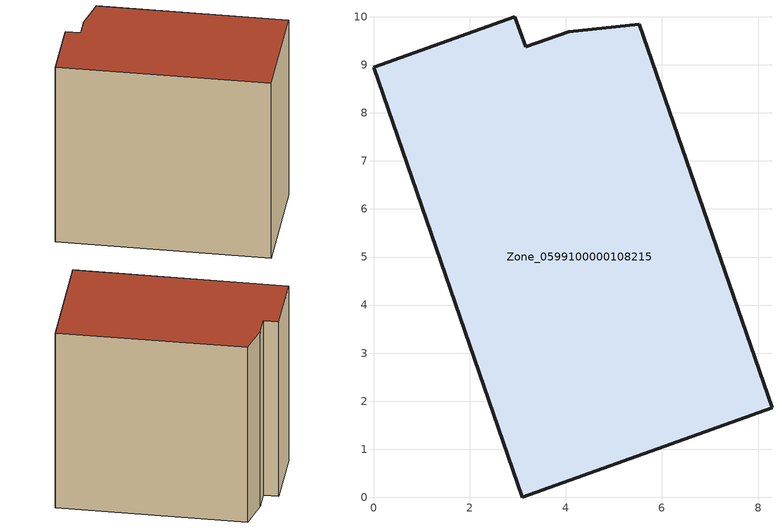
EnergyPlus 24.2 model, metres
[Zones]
Zone_0599100000108215
 floor ground (C_G): 4.07,9.69 5.53,9.84 8.29,1.87 3.09,0 0,8.95 2.94,10 3.17,9.37 z0
 wall outside (C_F): 3.09,0 8.29,1.87 5.53,9.84 4.07,9.69 3.17,9.37 2.94,10 0,8.95 3.09,0 z0:8.74
 roof outside (C_R): 5.53,9.84 4.07,9.69 3.17,9.37 2.94,10 0,8.95 3.09,0 8.29,1.87 z8.74
[BUILDING]
Pand.0599100000108215: North Axis=0; Terrain=City; Loads Convergence Tolerance Value=0.04; Temperature Convergence Tolerance Value=0.4; Solar Distribution=FullExterior; Maximum Number of Warmup Days=25; Minimum Number of Warmup Days=1
[Site:Location]
Rotterdam.The.Hague.AP_ZH_NLD Design_Conditions: Latitude=51.96; Longitude=4.45; Time Zone=1; Elevation=-4.5
[SITE:GROUNDTEMPERATURE:BUILDINGSURFACE]
18, 18, 18, 18, 18, 18, 18, 18, 18, 18, 18, 18
[MATERIAL] Thermal Absorptance=0.9; Solar Absorptance=0.7; Visible Absorptance=0.7
Name | Roughness | Thickness | Conductivity | Density | Specific Heat
G.TI.1946 | MediumSmooth | 0.15 | 1 | 540 | 1210
F.TI.1946 | Rough | 0.3 | 0.857143 | 1920 | 840
R.TI.1946 | MediumRough | 0.2 | 0.1 | 1500 | 1000
[CONSTRUCTION]
C_G: G.TI.1946
C_F: F.TI.1946
C_R: R.TI.1946
[ZONE]
Zone_0599100000108215: Type=1; Multiplier=1; Ceiling Height=Autocalculate; Volume=Autocalculate; Floor Area=autocalculate; Part of Total Floor Area=Yes
[ZONEINFILTRATION:DESIGNFLOWRATE]
Infil_Zone_0599100000108215: Zone or ZoneList or Space or SpaceList=Zone_0599100000108215; Schedule=AlwaysOn; Design Flow Rate Calculation Method=Flow/Area; Flow Rate per Floor Area=0.003; Constant Term Coefficient=1; Temperature Term Coefficient=0; Velocity Term Coefficient=0; Velocity Squared Term Coefficient=0
[HVACTEMPLATE:ZONE:IDEALLOADSAIRSYSTEM]
Zone_0599100000108215: Maximum Heating Supply Air Temperature=50; Minimum Cooling Supply Air Temperature=13; Maximum Heating Supply Air Humidity Ratio=0.0156; Minimum Cooling Supply Air Humidity Ratio=0.0077; Heating Limit=NoLimit; Cooling Limit=NoLimit; Dehumidification Control Type=ConstantSensibleHeatRatio; Cooling Sensible Heat Ratio=0.7; Dehumidification Setpoint=60; Humidification Control Type=None; Humidification Setpoint=30; Outdoor Air Method=None; Outdoor Air Flow Rate per Person=0.00944; Outdoor Air Flow Rate per Zone Floor Area=0; Outdoor Air Flow Rate per Zone=0; Demand Controlled Ventilation Type=None; Outdoor Air Economizer Type=NoEconomizer; Heat Recovery Type=None; Sensible Heat Recovery Effectiveness=0.7; Latent Heat Recovery Effectiveness=0.65
[ZONECONTROL:THERMOSTAT]
ThermostatControl_Zone_0599100000108215: Zone or ZoneList=Zone_0599100000108215; Control Type Schedule=DualSetpointControlType; Control 1=Thermostat_Zone_0599100000108215; Temperature Difference Between Cutout And Setpoint=0
[THERMOSTATSETPOINT:DUALSETPOINT]
Thermostat_Zone_0599100000108215: Heating Setpoint Temperature Schedule=HeatingSetpoint_Zone_0599100000108215; Cooling Setpoint Temperature Schedule=CoolingSetpoint_Zone_0599100000108215
[SCHEDULE:COMPACT]
HeatingSetpoint_Zone_0599100000108215: Through: 12/31, For: AllDays, Until: 24:00, 21
CoolingSetpoint_Zone_0599100000108215: Through: 12/31, For: AllDays, Until: 24:00, 24
DualSetpointControlType: Through: 12/31, For: AllDays, Until: 24:00, 4
AlwaysOn: Through: 12/31, For: AllDays, Until: 24:00, 1
